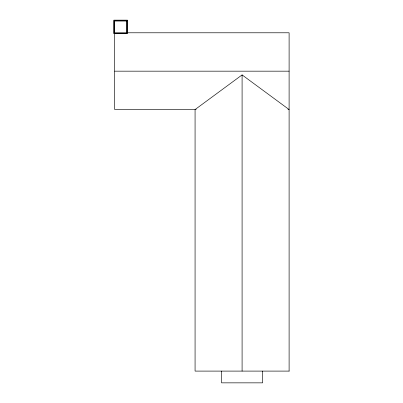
<?xml version="1.0" encoding="UTF-8"?>
<svg xmlns="http://www.w3.org/2000/svg" width="403" height="403" viewBox="0 0 403 403"><rect width="100%" height="100%" fill="white"/><g stroke="black" fill="none" stroke-linecap="round" stroke-linejoin="round"><path stroke-width="0.6" d="M287.933 109.551L289.107 109.551L242.092 74.908L195.072 109.551L195.072 371.098L289.183 371.098M127.081 32.784L289.107 32.784L289.107 371.098M114.699 71.17L289.107 71.17M196.246 109.551L114.699 109.551L114.699 33.409M262.66 371.098L262.66 382.85L221.519 382.85L221.519 371.098M242.092 74.908L242.092 371.098M127.333 20.15L113.817 20.15L113.817 33.666L127.333 33.666L127.333 20.15M127.041 20.442L114.109 20.442L114.109 33.373L127.041 33.373L127.041 20.442M126.451 21.032L114.699 21.032L114.699 32.784L126.451 32.784L126.451 21.032"/></g></svg>
